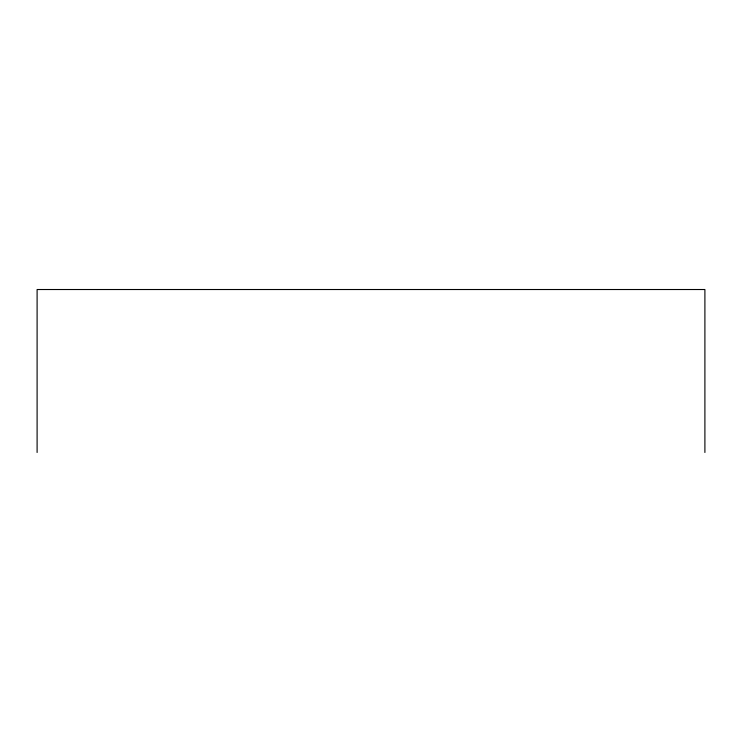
<?xml version="1.0" encoding="UTF-8"?>
<svg xmlns="http://www.w3.org/2000/svg" width="742" height="742" viewBox="0 0 742 742"><rect width="100%" height="100%" fill="white"/><g stroke="black" fill="none" stroke-linecap="round" stroke-linejoin="round"><path stroke-width="1.11" d="M704.9 452.481L704.9 289.519L37.1 289.519L37.1 452.481"/></g></svg>
